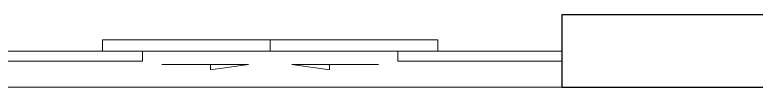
# Model space of a CAD drawing. Extents: x 3753737 to 4713801, y -857380 to 24339.
# Drawn here: x 4057563 to 4059596, y -739910 to -739710 of the extents above; entities that cross this region are included whole.
import ezdxf

# ---------------------------------------------------------------- set-up
doc = ezdxf.new("R2010")
doc.units = 0
doc.header["$LTSCALE"] = 1000
doc.header["$MEASUREMENT"] = 0
doc.layers.get('0').update_dxf_attribs({"linetype": 'CONTINUOUS'})
doc.layers.add('!!电气', color=1, linetype='CONTINUOUS')
doc.layers.add('WALL', color=252, linetype='CONTINUOUS')
doc.layers.add('WINDOW', color=146, linetype='CONTINUOUS', lineweight=20)

# ---------------------------------------------------------------- blocks, each defined once
blk = doc.blocks.new('$DorLib2D$00000138')
at = {"color": 0, "linetype": 'Continuous'}
for p, q in [((-0.2875, 0), (-0.2875, 0.1538)), ((-0.2875, 0.1538), (0, 0.1538)), ((0, 0.1538), (0, 0)), ((0.2875, 0.1538), (0, 0.1538)), ((0.2875, 0), (0.2875, 0.1538)), ((-0.5, -0.1399), (-0.5, 0)), ((-0.5, 0), (-0.2188, 0)), ((0, 0), (-0.2875, 0)), ((-0.2188, 0), (-0.2188, -0.1399)), ((0, 0), (0.2875, 0)), ((0.2188, 0), (0.2188, -0.1399)), ((0.5, 0), (0.2188, 0)), ((0.5, 0), (0.5, -0.1946)), ((0.5, -0.1399), (0.5, 0)), ((-0.2188, -0.1399), (-0.5, -0.1399)), ((0.2188, -0.1399), (0.5, -0.1399)), ((-0.1857, -0.186), (-0.037, -0.186)), ((-0.037, -0.186), (-0.1019, -0.2583)), ((-0.1019, -0.2583), (-0.1019, -0.186)), ((0.1857, -0.186), (0.037, -0.186)), ((0.037, -0.186), (0.1019, -0.2583)), ((0.1019, -0.2583), (0.1019, -0.186))]:
    blk.add_line(p, q, dxfattribs=at)
blk = doc.blocks.new('A$C5F341E43')
at = {"layer": 'WALL', "color": 252}
for p, q in [((18950, 1900), (18150.1, 1900)), ((18150.1, 1900), (18150.1, 1700)), ((18150.1, 1700), (18950, 1700))]:
    blk.add_line(p, q, dxfattribs=at)
at = {"layer": 'WINDOW', "color": 252}
blk.add_line((16550.1, 1700), (18150.1, 1700), dxfattribs=at)
at = {"layer": 'WINDOW', "color": 252, "xscale": 1600, "yscale": 200, "zscale": 1600, "rotation": 1.05571687412389e-09}
blk.add_blockref('$DorLib2D$00000138', (17350.1, 1800), dxfattribs=at)

msp = doc.modelspace()

# ---------------------------------------------------------------- block references
at = {"layer": '!!电气'}
msp.add_blockref('A$C5F341E43', (4040913.4, -741610.2), dxfattribs=at)

doc.saveas('drawing.dxf')
